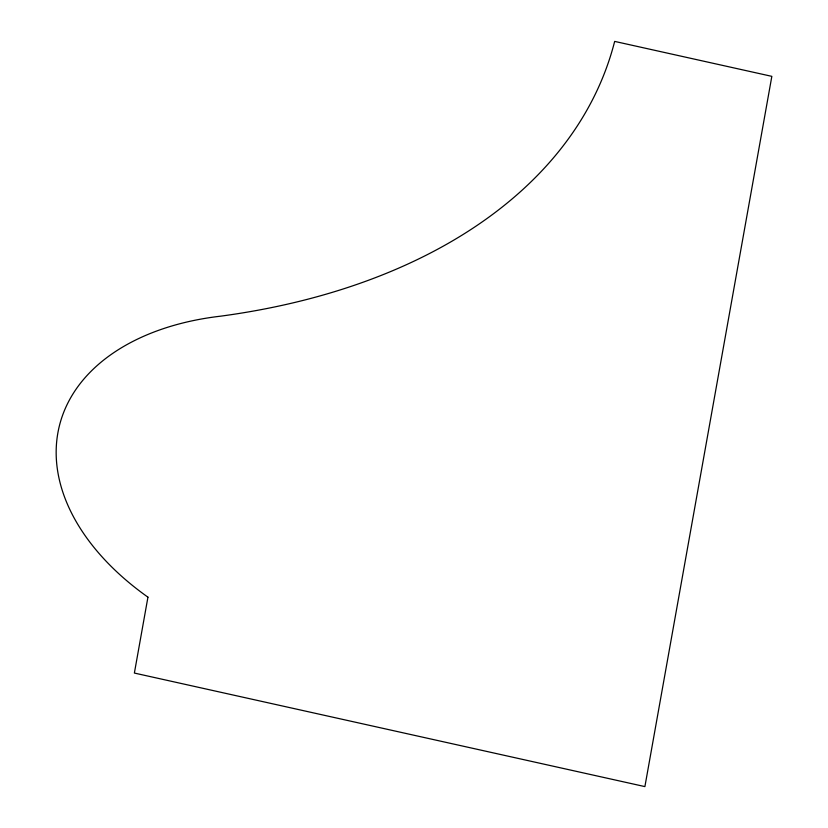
<?xml version="1.0" encoding="UTF-8"?>
<svg xmlns="http://www.w3.org/2000/svg" width="828" height="828" viewBox="0 0 828 828"><rect width="100%" height="100%" fill="white"/><g stroke="black" fill="none" stroke-linecap="round" stroke-linejoin="round"><path stroke-width="1.24" d="M147.943 597.164L134.374 673.06L644.898 786.6L771.841 76.352L614.666 41.4A672.129 429.339 14.2 0 1 220.714 316.161A264.908 169.222 14.2 0 0 147.943 597.164"/></g></svg>
